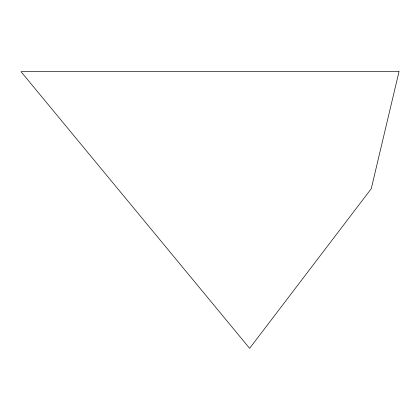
<?xml version="1.0" encoding="UTF-8"?>
<svg xmlns="http://www.w3.org/2000/svg" width="420" height="420" viewBox="0 0 420 420"><rect width="100%" height="100%" fill="white"/><g stroke="black" fill="none" stroke-linecap="round" stroke-linejoin="round"><path stroke-width="0.63" d="M399 71.657L371.243 188.738L249.627 348.343L21 71.657L399 71.657"/></g></svg>
